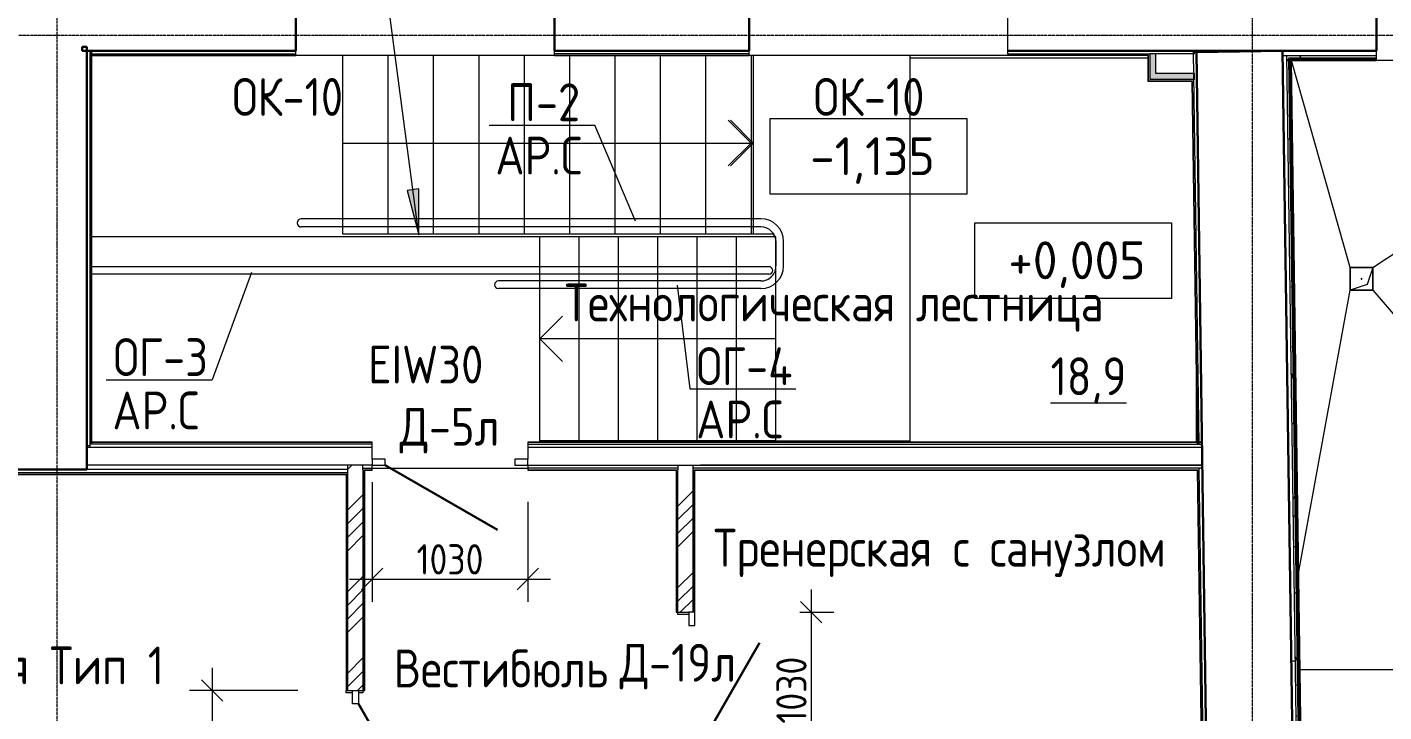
# Model space of a CAD drawing. Header units: millimetres. Extents: x 504091 to 2165846, y 135022 to 442887.
# Drawn here: x 1430500 to 1439468, y 320595 to 325120 of the extents above; entities that cross this region are included whole.
import ezdxf

# ---------------------------------------------------------------- set-up
doc = ezdxf.new("R2010")
doc.units = ezdxf.units.MM
doc.linetypes.add('ADSK_Линия сетки', pattern=[25, 20, -2.5, 0, -2.5])
doc.linetypes.add('осеваяX2', pattern=[4, 2.5, -0.5, 0.5, -0.5])
doc.layers.get('Defpoints').update_dxf_attribs({"color": 255})
for name, color, linetype, lineweight in [('Аннотация', 7, 'Continuous', 9), ('Двери', 7, 'Continuous', 20), ('Лестницы', 7, 'Continuous', 18), ('Марки дверей', 7, 'Continuous', 20), ('Марки окон', 7, 'Continuous', 20), ('Марки помещений', 7, 'Continuous', 20), ('Обобщенные модели', 7, 'Continuous', 18), ('Оси', 165, 'осеваяX2', 13), ('отметки', 7, 'Continuous', 20), ('Перекрытие', 7, 'Continuous', 18), ('размеры', 7, 'Continuous', 9), ('Стены внутренние', 7, 'Continuous', 18), ('Стены наружные', 7, 'Continuous', 18), ('Стены несущие', 7, 'Continuous', 30), ('Стены отделка', 7, 'Continuous', 30), ('Стены перегородки', 7, 'Continuous', 30), ('Стены штриховка', 7, 'Continuous', 18), ('Стрелки вверх', 7, 'Continuous', 18)]:
    doc.layers.add(name, color=color, linetype=linetype, lineweight=lineweight)
doc.layers.add('Линии', color=7, linetype='Continuous', lineweight=9, true_color=0x00a600)
doc.styles.add('GOST Common_2', font='GOST_Common.ttf', dxfattribs={"width": 0.9, "height": 200})
doc.styles.add('GOST Common_3', font='GOST_Common.ttf', dxfattribs={"height": 250})
doc.styles.add('GOST Common_4', font='GOST_Common.ttf', dxfattribs={"width": 0.9, "height": 200})
doc.dimstyles.new('ADSK_Основной_2_мм', dxfattribs={"dimscale": 304.8, "dimtxt": 201.142999, "dimasz": 0.463911, "dimexe": 0.492126, "dimexo": 0.492126, "dimgap": 0.098425, "dimtad": 1, "dimrnd": 0.01, "dimdsep": 46, "dimtxsty": 'GOST Common_4', "dimblk1": 'OBLIQUE', "dimblk2": 'OBLIQUE', "dimsah": 1, "dimcen": 0.09, "dimdle": 0.492126, "dimazin": 2, "dimtfac": 1, "dimtdec": 4, "dimtix": 1, "dimtmove": 0, "dimatfit": 3, "dimfxl": 0, "dimtvp": 1, "dimtolj": 1, "dimtzin": 0, "dimlwd": 20, "dimlwe": 20, "dimarcsym": 0})
pattern_1 = [(45, (1368096.43, 304821.34), (-269.4077, 269.4077), []), (45, (1368186.23, 304821.34), (-269.4077, 269.4077), []), (45, (1368276.04, 304821.34), (-269.4077, 269.4077), []), (45, (1368365.84, 304821.34), (-269.4077, 269.4077), [])]
pattern_2 = [(0, (1400150.29, 304821.34), (406.4, 101.6), [33.528, -271.272, 33.528, -271.272, -1625.6]), (0, (1400150.29, 304821.34), (406.4, 101.6), [-609.6, 33.528, -576.072, 33.528, -271.272, -711.2]), (0, (1400150.29, 304821.34), (406.4, 101.6), [-1524, 33.528, -169.672, 33.528, -474.472]), (120, (1400302.69, 304872.14), (-291.18818, 301.15272), [33.528, -271.272, 33.528, -271.272, -1625.6]), (120, (1400302.69, 304872.14), (-291.18818, 301.15272), [-609.6, 33.528, -576.072, 33.528, -271.272, -711.2]), (120, (1400302.69, 304872.14), (-291.18818, 301.15272), [-1524, 33.528, -169.672, 33.528, -474.472]), (240, (1400353.49, 305075.34), (-115.21182, -402.75272), [33.528, -271.272, 33.528, -271.272, -1625.6]), (240, (1400353.49, 305075.34), (-115.21182, -402.75272), [-609.6, 33.528, -576.072, 33.528, -271.272, -711.2]), (240, (1400353.49, 305075.34), (-115.21182, -402.75272), [-1524, 33.528, -169.672, 33.528, -474.472])]

# ---------------------------------------------------------------- blocks, each defined once
blk = doc.blocks.new('АС_Дверь_Однопольная_Алюминиевая - 1000х2100 алюм ост Д27л EIW30-6531411-План 1-го этажа')
at = {"layer": 'Двери'}
for p, q in [((-303, -20), (-390, -20)), ((-390, -20), (-390, -60)), ((-390, -60), (-303, -60)), ((-303, -60), (-303, -20)), ((640, -20), (553, -20)), ((553, -20), (553, -60)), ((553, -60), (640, -60)), ((640, -60), (640, -20))]:
    blk.add_line(p, q, dxfattribs=at)
at = {"layer": 'Двери', "lineweight": 30}
blk.add_line((-303, -60), (438.3, -488), dxfattribs=at)
blk = doc.blocks.new('АС_Дверь_Однопольная_Алюминиевая - 1030х2200 алюм ост с мат_плёнкой Д19л-6540834-План 1-го этажа')
at = {"layer": 'Двери'}
for p, q in [((-303, -5), (-390, -5)), ((-390, -5), (-390, -45)), ((-390, -45), (-303, -45)), ((-303, -45), (-303, -5)), ((640, -5), (553, -5)), ((553, -5), (553, -45)), ((553, -45), (640, -45)), ((640, -45), (640, -5))]:
    blk.add_line(p, q, dxfattribs=at)
at = {"layer": 'Двери', "lineweight": 30}
blk.add_line((-303, -45), (438.3, -473), dxfattribs=at)
blk = doc.blocks.new('АС_Дверь_Однопольная_Алюминиевая - 1030х2200 алюм ост с мат_плёнкой Д19п-6540835-План 1-го этажа')
at = {"layer": 'Двери'}
for p, q in [((-390, -5), (-303, -5)), ((-390, -45), (-390, -5)), ((-303, -45), (-390, -45)), ((-303, -5), (-303, -45)), ((553, -5), (640, -5)), ((553, -45), (553, -5)), ((640, -45), (553, -45)), ((640, -5), (640, -45))]:
    blk.add_line(p, q, dxfattribs=at)
at = {"layer": 'Двери', "lineweight": 30}
blk.add_line((553, -45), (-188.3, -473), dxfattribs=at)
blk = doc.blocks.new('GM_Отверстие прямоугольное _в плите_ - Отверстие-1400855-План 1-го этажа')
at = {"layer": 'Обобщенные модели'}
for p, q in [((-75, -75), (-75, 75)), ((-75, 75), (75, 75)), ((75, 75), (-75, 75)), ((-75, 75), (-75, -75)), ((-75, -75), (-37.5, 37.5)), ((-37.5, 37.5), (75, 75)), ((75, 75), (75, -75)), ((75, -75), (75, 75)), ((75, -75), (-75, -75)), ((-75, -75), (75, -75))]:
    blk.add_line(p, q, dxfattribs=at)
for start, end in [(360, 180), (180, 360), (60, 165), (300, 360), (195, 270)]:
    blk.add_arc((0, 0), 2.5, start, end, dxfattribs=at)
blk = doc.blocks.new('Высотные отметки - Рамка-12095-План 1-го этажа')
at = {"layer": 'Аннотация', "lineweight": 20}
for p, q in [((-6.5, 0), (-6.5, 5)), ((-6.5, 5), (6.5, 5)), ((6.5, 5), (6.5, 0)), ((6.5, 0), (-6.5, 0))]:
    blk.add_line(p, q, dxfattribs=at)
blk = doc.blocks.new('_Oblique')
at = {"color": 0, "linetype": 'ByBlock', "lineweight": -2}
blk.add_line((-0.5, -0.5), (0.5, 0.5), dxfattribs=at)
blk = doc.blocks.new('*D2775')
at = {"layer": 'Defpoints', "color": 0, "lineweight": 20, "transparency": 16777216}
for p in [(1432780.3, 322263.5), (1433810.3, 322132.9), (1433810.3, 321473.1)]:
    blk.add_point(p, dxfattribs=at)
at = {"layer": 'размеры', "color": 0, "transparency": 16777216}
for p, q in [((1432780.3, 322113.5), (1432780.3, 321323.1)), ((1433810.3, 321982.9), (1433810.3, 321323.1)), ((1432630.3, 321473.1), (1433960.3, 321473.1))]:
    blk.add_line(p, q, dxfattribs=at)
at = {"layer": 'размеры', "color": 0, "transparency": 16777216, "xscale": 141.4, "yscale": 141.4, "zscale": 141.4, "rotation": 180}
blk.add_blockref('_Oblique', (1432780.3, 321473.1), dxfattribs=at)
at = {"layer": 'размеры', "color": 0, "transparency": 16777216, "xscale": 141.4, "yscale": 141.4, "zscale": 141.4}
blk.add_blockref('_Oblique', (1433810.3, 321473.1), dxfattribs=at)
at = {"layer": 'размеры', "color": 0, "lineweight": 20, "transparency": 16777216, "insert": (1433295.3, 321603.1), "char_height": 200, "width": 560.473, "attachment_point": 5, "style": 'GOST Common_4'}
blk.add_mtext('\\A1;1030', dxfattribs=at)
blk = doc.blocks.new('*D2776')
at = {"layer": 'Defpoints', "color": 0, "lineweight": 20, "transparency": 16777216}
for p in [(1435457.1, 321253.3), (1435457.1, 320223.3), (1435682.2, 320223.3)]:
    blk.add_point(p, dxfattribs=at)
at = {"layer": 'размеры', "color": 0, "transparency": 16777216}
for p, q in [((1435682.2, 321403.3), (1435682.2, 320073.3)), ((1435607.1, 321253.3), (1435832.2, 321253.3)), ((1435607.1, 320223.3), (1435832.2, 320223.3))]:
    blk.add_line(p, q, dxfattribs=at)
at = {"layer": 'размеры', "color": 0, "transparency": 16777216, "xscale": 141.4, "yscale": 141.4, "zscale": 141.4}
for p, rotation in [((1435682.2, 321253.3), 90), ((1435682.2, 320223.3), 270)]:
    blk.add_blockref('_Oblique', p, dxfattribs=dict(at, rotation=rotation))
at = {"layer": 'размеры', "color": 0, "lineweight": 20, "transparency": 16777216, "insert": (1435552.2, 320738.3), "char_height": 200, "width": 560.473, "attachment_point": 5, "rotation": 90, "style": 'GOST Common_4'}
blk.add_mtext('\\A1;1030', dxfattribs=at)
blk = doc.blocks.new('*D2778')
at = {"layer": 'Defpoints', "color": 0, "lineweight": 20, "transparency": 16777216}
for p in [(1432439.5, 320736.3), (1431723.1, 319706.3), (1432439.5, 319706.3)]:
    blk.add_point(p, dxfattribs=at)
at = {"layer": 'размеры', "color": 0, "transparency": 16777216}
for p, q in [((1431723.1, 320886.3), (1431723.1, 319556.3)), ((1432289.5, 320736.3), (1431573.1, 320736.3)), ((1432289.5, 319706.3), (1431573.1, 319706.3))]:
    blk.add_line(p, q, dxfattribs=at)
at = {"layer": 'размеры', "color": 0, "transparency": 16777216, "xscale": 141.4, "yscale": 141.4, "zscale": 141.4}
for p, rotation in [((1431723.1, 320736.3), 90), ((1431723.1, 319706.3), 270)]:
    blk.add_blockref('_Oblique', p, dxfattribs=dict(at, rotation=rotation))
at = {"layer": 'размеры', "color": 0, "lineweight": 20, "transparency": 16777216, "insert": (1431593.1, 320221.3), "char_height": 200, "width": 560.473, "attachment_point": 5, "rotation": 90, "style": 'GOST Common_4'}
blk.add_mtext('\\A1;1030', dxfattribs=at)
blk = doc.blocks.new('ADSK_Аннотация_Текст_сВыноской - Текст с выноской 2-3161909-План 1-го этажа')
at = {"layer": 'Аннотация', "lineweight": 20}
blk.add_line((-3.5, 0), (3.5, 0), dxfattribs=at)

msp = doc.modelspace()

# ---------------------------------------------------------------- hatches: boundary and pattern name
at = {"layer": 'Аннотация', "lineweight": 9}
msp.add_hatch(color=256, dxfattribs=at).paths.add_polyline_path([(1433089.9391, 323748.1971), (1433089.8726, 324050.7858), (1433011.5591, 324040.4581)])
at = {"layer": 'Стены внутренние'}
for points in [[(1437960.2939, 324814.4101), (1437960.2939, 324943.9101), (1437920.2939, 324943.9101), (1437920.2939, 324814.4101)], [(1438208.5447, 324774.4101), (1438211.1278, 324775.0636), (1438210.5601, 324814.4101), (1437920.2939, 324814.4101), (1437920.2939, 324774.4101), (1438201.2805, 324774.4101)]]:
    msp.add_hatch(color=256, dxfattribs=at).paths.add_polyline_path(points)
at = {"layer": 'Стены внутренние', "lineweight": 9}
h = msp.add_hatch(dxfattribs=at)
h.set_pattern_fill('FP_12', color=256, style=0, pattern_type=2)
h.set_pattern_definition(pattern_2)
h.paths.add_polyline_path([(1438931.0219, 317508.2626), (1438946.0203, 317508.479), (1438839.1577, 324916.1405), (1438824.1592, 324915.9241), (1438926.4403, 317825.8571)])
h = msp.add_hatch(dxfattribs=at)
h.set_pattern_fill('FP_12', color=256, style=0, pattern_type=2)
h.set_pattern_definition(pattern_2)
h.paths.add_polyline_path([(1441489.2939, 324917.6621), (1441495.2939, 324918.1407), (1441495.2939, 324927.6621), (1441508.2939, 324927.6621), (1441508.2939, 324932.6621), (1441100.7948, 324932.6621), (1441100.7948, 324917.6621), (1441480.2939, 324917.6621)])
h.paths.add_polyline_path([(1438955.0194, 324917.6621), (1439419.7948, 324917.6621), (1439419.7948, 324932.6621), (1438840.6575, 324932.6621), (1438840.6575, 324917.6621), (1438946.0203, 324917.6621)])
at = {"layer": 'Стены внутренние'}
h = msp.add_hatch(dxfattribs=at)
h.set_pattern_fill('ANSI34', color=256, scale=20, style=0)
h.set_pattern_definition(pattern_1)
h.paths.add_polyline_path([(1432720.2939, 322225.2818), (1432620.2939, 322225.2818), (1432620.2939, 320736.3441), (1432720.2939, 320736.3441)])
h.paths.add_polyline_path([(1432720.2939, 319706.3441), (1432620.2939, 319706.3441), (1432620.2939, 318118.8824), (1432720.2939, 318118.679), (1432720.2939, 318121.3441)])
h = msp.add_hatch(dxfattribs=at)
h.set_pattern_fill('ANSI34', color=256, scale=20, style=0)
h.set_pattern_definition(pattern_1)
h.paths.add_polyline_path([(1434901.6161, 322225.2818), (1434801.6161, 322225.2818), (1434801.6161, 321253.2815), (1434901.6161, 321253.2815)])
h.paths.add_polyline_path([(1434901.6161, 320223.2815), (1434873.6161, 320223.2815), (1434801.6161, 320223.2815), (1434801.6161, 319628.3243), (1434901.6161, 319628.3243)])

# ---------------------------------------------------------------- linework, layer by layer
at = {"layer": 'Аннотация', "lineweight": 9}
for p, q in [((1433089.9391, 323748.1971), (1432098.9394, 331262.8235)), ((1433089.8726, 324050.7858), (1433011.5591, 324040.4581)), ((1433011.5591, 324040.4581), (1433089.9391, 323748.1971)), ((1433089.9391, 323748.1971), (1433089.8726, 324050.7858))]:
    msp.add_line(p, q, dxfattribs=at)
at = {"layer": 'Аннотация', "lineweight": 20}
for p, q in [((1434522.0589, 323838.3408), (1434253.3892, 324473.2227)), ((1431982.2752, 323498.3008), (1431722.4293, 322788.8943)), ((1434796.9314, 323415.7704), (1434881.1913, 322729.3532))]:
    msp.add_line(p, q, dxfattribs=at)
at = {"layer": 'Лестницы'}
for p, q in [((1432584.9782, 324931.9101), (1432584.9782, 323754.338)), ((1432584.9782, 324931.9101), (1432584.9782, 323754.338)), ((1432884.9782, 324931.9101), (1432884.9782, 323754.338)), ((1432884.9782, 324931.9101), (1432884.9782, 323754.338)), ((1433184.9782, 324931.9101), (1433184.9782, 323754.338)), ((1433184.9782, 324931.9101), (1433184.9782, 323754.338)), ((1433484.9782, 324931.9101), (1433484.9782, 323754.338)), ((1433484.9782, 324931.9101), (1433484.9782, 323754.338)), ((1433784.9782, 324931.9101), (1433784.9782, 323754.338)), ((1433784.9782, 324931.9101), (1433784.9782, 323754.338)), ((1434084.9782, 324932.0644), (1434084.9782, 323754.338)), ((1434084.9782, 324932.0644), (1434084.9782, 323754.338)), ((1434384.9782, 324931.9101), (1434384.9782, 323754.338)), ((1434384.9782, 324931.9101), (1434384.9782, 323754.338)), ((1434684.9782, 324931.9101), (1434684.9782, 323754.338)), ((1434684.9782, 324931.9101), (1434684.9782, 323754.338)), ((1434984.9782, 324931.9101), (1434984.9782, 323754.338)), ((1434984.9782, 324931.9101), (1434984.9782, 323754.338)), ((1435284.9782, 324931.9101), (1435284.9782, 323754.338)), ((1432584.9782, 323754.338), (1432884.9782, 323754.338)), ((1432884.9782, 323754.338), (1433184.9782, 323754.338)), ((1433184.9782, 323754.338), (1433484.9782, 323754.338)), ((1433484.9782, 323754.338), (1433784.9782, 323754.338)), ((1433784.9782, 323754.338), (1434084.9782, 323754.338)), ((1434084.9782, 323754.338), (1434384.9782, 323754.338)), ((1434384.9782, 323754.338), (1434684.9782, 323754.338)), ((1434684.9782, 323754.338), (1434984.9782, 323754.338)), ((1434984.9782, 323754.338), (1435284.9782, 323754.338)), ((1435284.9782, 323754.338), (1435299.9782, 323754.338)), ((1433889.9782, 322386.9599), (1433889.9782, 323734.338)), ((1434149.9782, 323734.338), (1433889.9782, 323734.338)), ((1434409.9782, 323734.338), (1434149.9782, 323734.338)), ((1434149.9782, 322386.9599), (1434149.9782, 323734.338)), ((1434149.9782, 322386.9599), (1434149.9782, 323734.338)), ((1434669.9782, 323734.338), (1434409.9782, 323734.338)), ((1434409.9782, 322386.9599), (1434409.9782, 323734.338)), ((1434409.9782, 322386.9599), (1434409.9782, 323734.338)), ((1434929.9782, 323734.338), (1434669.9782, 323734.338)), ((1434669.9782, 322386.9599), (1434669.9782, 323734.338)), ((1434669.9782, 322386.9599), (1434669.9782, 323734.338)), ((1435189.9782, 323734.338), (1434929.9782, 323734.338)), ((1434929.9782, 322386.9599), (1434929.9782, 323734.338)), ((1434929.9782, 322386.9599), (1434929.9782, 323734.338)), ((1435449.9782, 323734.338), (1435189.9782, 323734.338)), ((1435189.9782, 322386.9599), (1435189.9782, 323734.338)), ((1435189.9782, 322386.9599), (1435189.9782, 323734.338)), ((1435449.9782, 322386.9599), (1435449.9782, 323734.338)), ((1435449.9782, 322386.9599), (1435449.9782, 323734.338)), ((1434149.9782, 322386.9599), (1433889.9782, 322386.9599)), ((1434409.9782, 322386.9599), (1434149.9782, 322386.9599)), ((1434669.9782, 322386.9599), (1434409.9782, 322386.9599)), ((1434929.9782, 322386.9599), (1434669.9782, 322386.9599)), ((1435189.9782, 322386.9599), (1434929.9782, 322386.9599)), ((1435449.9782, 322386.9599), (1435189.9782, 322386.9599))]:
    msp.add_line(p, q, dxfattribs=at)
at = {"layer": 'Линии', "color": 7, "lineweight": 18}
for p, q in [((1435350.3136, 323853.9101), (1432312.6139, 323853.9101)), ((1435350.3136, 323799.338), (1432312.6139, 323799.338)), ((1435450.209, 323547.1447), (1435450.209, 323708.9101)), ((1435500.3136, 323542.5725), (1435500.3136, 323708.9101)), ((1435405.2939, 323536.9599), (1430915.2939, 323536.9599)), ((1435405.2939, 323486.9599), (1430915.2939, 323486.9599)), ((1435350.3136, 323442.5725), (1433614.9813, 323442.5725)), ((1435350.3136, 323392.5725), (1433614.9813, 323392.5725))]:
    msp.add_line(p, q, dxfattribs=at)
for centre, radius, start, end in [((1432312.6139, 323826.6241), 27.2861, 90, 270), ((1435350.3136, 323703.9101), 150, 0, 90), ((1435350.3136, 323699.338), 100, 0, 90), ((1435350.3136, 323542.5725), 100, 270, 2.62054748), ((1435350.3136, 323542.5725), 150, 270, 0), ((1435403.5635, 323511.9599), 25, 270, 90), ((1433614.9813, 323417.5725), 25, 90, 270)]:
    msp.add_arc(centre, radius, start, end, dxfattribs=at)
at = {"layer": 'Оси', "linetype": 'ADSK_Линия сетки'}
for p, q in [((1430699.8592, 300469.847), (1430699.8592, 349044.3426)), ((1438599.8592, 300125.6614), (1438599.8592, 327246.5113)), ((1390035.5654, 325066.3441), (1456265.2939, 325066.3441))]:
    msp.add_line(p, q, dxfattribs=at)
at = {"layer": 'Перекрытие'}
for p, q in [((1435299.9782, 324931.9101), (1435299.9782, 323754.338)), ((1436334.9782, 324931.9101), (1436334.9782, 322377.2818)), ((1437908.5032, 324914.3765), (1436334.9782, 324914.3765)), ((1439245.2939, 323532.6621), (1438857.3972, 324899.6621)), ((1439395.2939, 323532.6621), (1441480.2939, 324899.6621)), ((1435299.9782, 323754.338), (1435434.9782, 323754.338)), ((1435434.9782, 323754.338), (1435434.9782, 323734.338)), ((1433889.9782, 323734.338), (1430927.2939, 323734.338)), ((1433889.9782, 322377.2818), (1433889.9782, 323734.338)), ((1438906.1258, 321521.8254), (1439245.2939, 323382.6621)), ((1439395.2939, 323382.6621), (1440654.067, 321913.2426)), ((1438228.5426, 322377.2652), (1438228.5426, 322736.3869)), ((1435449.9782, 322386.9599), (1436334.9782, 322386.9599)), ((1438267.9154, 322225.0739), (1438266.0172, 322225.0739)), ((1432780.2939, 322205.2818), (1433810.2939, 322205.2818)), ((1434801.6161, 321238.2815), (1434801.6161, 321253.2815)), ((1434873.6161, 321238.2815), (1434801.6161, 321238.2815)), ((1438881.6421, 320931.2426), (1438856.6395, 320931.2426)), ((1440075.2939, 320872.2426), (1438914.6455, 320872.2426)), ((1432608.2939, 320721.3441), (1432608.2939, 320736.3441)), ((1432650.2939, 320721.3441), (1432608.2939, 320721.3441)), ((1432720.2939, 320721.3441), (1432690.2939, 320721.3441)), ((1432720.2939, 320736.3441), (1432720.2939, 320721.3441))]:
    msp.add_line(p, q, dxfattribs=at)
at = {"layer": 'Стены внутренние'}
for p, q in [((1436982.5141, 324943.9101), (1436982.5141, 325212.6621)), ((1441099.7948, 324899.6621), (1439419.7948, 324899.6621))]:
    msp.add_line(p, q, dxfattribs=at)
at = {"layer": 'Стены наружные'}
for p, q in [((1433985.6471, 324931.9101), (1432275.6471, 324931.9101)), ((1436982.5141, 324931.9101), (1435273.3897, 324931.9101)), ((1436982.5141, 324943.9101), (1436982.5141, 324931.9101))]:
    msp.add_line(p, q, dxfattribs=at)
at = {"layer": 'Стены несущие'}
for p, q in [((1432275.6471, 324962.6621), (1432275.6471, 325212.6621)), ((1433985.6471, 325212.6621), (1433985.6471, 324962.6621)), ((1435273.3897, 324962.6621), (1435273.3897, 325212.6621)), ((1439419.7948, 324962.6621), (1439419.7948, 325212.6621)), ((1430895.2939, 324990.7951), (1430863.7092, 324990.7951)), ((1430863.7092, 324990.7951), (1430863.7965, 324962.6621)), ((1430863.7965, 324962.6621), (1431012.2162, 324962.6621)), ((1430895.2939, 322195.7951), (1430895.2939, 324990.7951)), ((1431012.2162, 324962.6621), (1431012.2162, 324963.9101)), ((1431012.2162, 324963.9101), (1432238.8231, 324963.9101)), ((1432275.6471, 324962.6621), (1432238.8231, 324962.6621)), ((1435273.3897, 324962.6621), (1433985.6471, 324962.6621)), ((1438215.2939, 324963.9101), (1436982.5141, 324963.9101)), ((1438215.2939, 324962.6621), (1438215.2939, 324963.9101)), ((1439419.7948, 324962.6621), (1438215.2939, 324962.6621)), ((1438798.4833, 324962.5984), (1438228.5426, 324954.3765)), ((1438228.5426, 324954.3765), (1438327.3187, 318107.2731)), ((1438906.5424, 317472.0006), (1438798.4833, 324962.5984)), ((1417962.6907, 322195.7951), (1430895.2939, 322195.7951))]:
    msp.add_line(p, q, dxfattribs=at)
at = {"layer": 'Стены отделка', "lineweight": 9}
for p, q in [((1430915.2939, 324962.6621), (1430915.2939, 322345.2818)), ((1430915.2939, 324931.9101), (1432275.6471, 324931.9101)), ((1430927.2939, 322365.2818), (1430927.2939, 324962.6621)), ((1431012.2162, 324962.6621), (1432238.8231, 324962.6621)), ((1432275.6471, 324931.9101), (1432275.6471, 324962.6621)), ((1433985.6471, 324931.9101), (1433985.6471, 324962.6621)), ((1433985.6471, 324943.9101), (1433986.6471, 324943.9101)), ((1433985.6471, 324931.9101), (1435273.3897, 324931.9101)), ((1435273.3897, 324931.9101), (1435273.3897, 324962.6621)), ((1438215.2939, 324962.6621), (1436982.5141, 324962.6621)), ((1437908.2939, 324931.9101), (1436982.5141, 324931.9101)), ((1437908.2939, 324931.9101), (1437908.2939, 324764.4101)), ((1437920.2939, 324943.9101), (1437920.2939, 324774.4101)), ((1438215.2939, 324943.9101), (1437920.2939, 324943.9101)), ((1437960.2939, 324814.4101), (1437960.2939, 324943.9101)), ((1438228.5426, 324954.3765), (1438208.5447, 324954.088)), ((1438208.5447, 324954.088), (1438245.9027, 322364.9933)), ((1438215.2939, 324943.9101), (1438215.2939, 324962.6621)), ((1438265.9006, 322365.2818), (1438228.5426, 324954.3765)), ((1438798.4824, 324932.6621), (1438840.6575, 324932.6621)), ((1438823.9178, 324932.6621), (1438931.0219, 317508.2626)), ((1439419.7948, 324899.6621), (1439419.7948, 324962.6621)), ((1438215.2939, 324814.4101), (1437960.2939, 324814.4101)), ((1438215.2939, 324774.4101), (1438215.2939, 324814.4101)), ((1438857.3972, 324899.6621), (1439419.7948, 324899.6621)), ((1438964.0184, 317508.7386), (1438857.3972, 324899.6621)), ((1437910.2939, 324762.4101), (1438199.3091, 324762.4101)), ((1438215.2939, 324774.4101), (1437920.2939, 324774.4101)), ((1438199.3091, 324762.4101), (1438233.8973, 322365.2818)), ((1430895.2939, 322355.2818), (1430915.2939, 322355.2818)), ((1432780.2939, 322377.2818), (1430915.2939, 322377.2818)), ((1432780.2939, 322345.2818), (1432780.2939, 322377.2818)), ((1433810.2939, 322377.2818), (1433810.2939, 322345.2818)), ((1438265.7197, 322377.2818), (1433810.2939, 322377.2818)), ((1433810.2939, 322365.2818), (1433895.2939, 322365.2818)), ((1433810.2939, 322345.2818), (1433810.2939, 322345.2818)), ((1438245.9027, 322364.9933), (1438265.9006, 322365.2818)), ((1438267.9124, 322365.2818), (1438265.8928, 322365.2818)), ((1438267.9124, 322345.2818), (1438267.9124, 322365.2818)), ((1432720.2939, 322195.2818), (1432720.2939, 322225.2818)), ((1432780.2939, 322193.2818), (1432780.2939, 322225.2818)), ((1433810.2939, 322225.2818), (1433810.2939, 322193.2818)), ((1434801.6161, 322225.2818), (1434801.6161, 322195.2818)), ((1438266.0172, 322225.0739), (1434951.6161, 322225.0739)), ((1438266.0172, 322205.0739), (1438266.0172, 322225.0739)), ((1432620.2939, 322175.7951), (1424602.7939, 322175.7951)), ((1427915.2939, 322163.7951), (1432608.2939, 322163.7951)), ((1432620.2939, 322195.7951), (1430895.2939, 322195.7951)), ((1432608.2939, 322163.7951), (1432608.2939, 320736.3441)), ((1432732.2939, 322193.2818), (1432780.2939, 322193.2818)), ((1432732.2939, 320736.3441), (1432732.2939, 322193.2818)), ((1433895.2939, 322205.2818), (1433810.2939, 322205.2818)), ((1433810.2939, 322193.2818), (1434789.6161, 322193.2818)), ((1434789.6161, 322193.2818), (1434789.6161, 321253.2815)), ((1438266.0172, 322205.0739), (1434901.6161, 322205.0739)), ((1434913.6161, 321253.2815), (1434913.6161, 322193.0739)), ((1434913.6161, 322193.0739), (1438234.7859, 322193.0739)), ((1438234.7859, 322193.0739), (1438272.6024, 319640.3243)), ((1438307.3968, 318101.7122), (1438246.6095, 322205.0739)), ((1438266.6117, 322205.0739), (1438246.6139, 322204.7776)), ((1438327.3946, 318102.0084), (1438266.6117, 322205.0739)), ((1434789.6161, 321253.2815), (1434881.6161, 321253.2815)), ((1432608.2939, 320736.3441), (1432650.2939, 320736.3441)), ((1432690.2939, 320736.3441), (1432732.2939, 320736.3441))]:
    msp.add_line(p, q, dxfattribs=at)
at = {"layer": 'Стены перегородки', "lineweight": 18}
for p, q in [((1430895.2939, 322345.2818), (1432780.2939, 322345.2818)), ((1432780.2939, 322265.2818), (1432780.2939, 322345.2818)), ((1433810.2939, 322345.2818), (1433810.2939, 322265.2818)), ((1433810.2939, 322345.2818), (1438267.9124, 322345.2818)), ((1438267.9124, 322225.2818), (1438267.9124, 322345.2818)), ((1432780.2939, 322225.2818), (1430895.2939, 322225.2818)), ((1433810.2939, 322225.2818), (1438267.9124, 322225.2818))]:
    msp.add_line(p, q, dxfattribs=at)
at = {"layer": 'Стены штриховка'}
for p, q in [((1430915.2939, 324943.9101), (1432275.6471, 324943.9101)), ((1430915.2939, 324933.9101), (1432275.6471, 324933.9101)), ((1430925.2939, 322365.2818), (1430925.2939, 324962.6621)), ((1433985.6471, 324933.9101), (1435273.3897, 324933.9101)), ((1435273.3897, 324943.9101), (1433986.6471, 324943.9101)), ((1436982.5141, 324943.9101), (1437920.2939, 324943.9101)), ((1436982.5141, 324933.9101), (1437910.2939, 324933.9101)), ((1437910.2939, 324933.9101), (1437910.2939, 324762.4101)), ((1438839.1357, 324917.6621), (1439419.7948, 324917.6621)), ((1438946.0203, 317508.479), (1438839.1357, 324917.6621)), ((1438840.6575, 324932.6621), (1439419.7948, 324932.6621)), ((1438848.2665, 324908.6621), (1439419.7948, 324908.6621)), ((1438955.0194, 317508.6088), (1438848.2665, 324908.6621)), ((1437908.2939, 324764.4101), (1438201.2805, 324764.4101)), ((1437908.2939, 324764.4101), (1437908.2939, 324762.4101)), ((1437908.2939, 324762.4101), (1437910.2939, 324762.4101)), ((1438201.2805, 324764.4101), (1438235.8975, 322365.2818)), ((1432780.2939, 322375.2818), (1430915.2939, 322375.2818)), ((1432780.2939, 322365.2818), (1430915.2939, 322365.2818)), ((1438265.7485, 322375.2818), (1433810.2939, 322375.2818)), ((1433895.2939, 322365.2818), (1438265.8928, 322365.2818)), ((1432620.2939, 320736.3441), (1432620.2939, 322225.2818)), ((1434901.6161, 321253.2815), (1434901.6161, 322225.2818)), ((1427915.2939, 322165.7951), (1432610.2939, 322165.7951)), ((1432610.2939, 322165.7951), (1432610.2939, 320736.3441)), ((1432720.2939, 322205.2818), (1432780.2939, 322205.2818)), ((1432720.2939, 322195.2818), (1432720.2939, 320736.3441)), ((1432730.2939, 322195.2818), (1432780.2939, 322195.2818)), ((1432730.2939, 320736.3441), (1432730.2939, 322195.2818)), ((1433810.2939, 322195.2818), (1434791.6161, 322195.2818)), ((1434801.6161, 322205.2818), (1433895.2939, 322205.2818)), ((1434791.6161, 322195.2818), (1434791.6161, 321253.2815)), ((1434801.6161, 321253.2815), (1434801.6161, 322195.2818)), ((1434911.6161, 321253.2815), (1434911.6161, 322195.0739)), ((1434911.6161, 322195.0739), (1438236.7565, 322195.0739)), ((1438236.7565, 322195.0739), (1438274.6323, 319638.3243))]:
    msp.add_line(p, q, dxfattribs=at)
at = {"layer": 'Стрелки вверх'}
for p, q in [((1435284.9782, 324354.338), (1435134.9782, 324504.338)), ((1435299.9782, 324354.338), (1435149.9782, 324504.338)), ((1432584.9782, 324354.338), (1432884.9782, 324354.338)), ((1432884.9782, 324354.338), (1433184.9782, 324354.338)), ((1433184.9782, 324354.338), (1433484.9782, 324354.338)), ((1433484.9782, 324354.338), (1433784.9782, 324354.338)), ((1433784.9782, 324354.338), (1434084.9782, 324354.338)), ((1434084.9782, 324354.338), (1434384.9782, 324354.338)), ((1434384.9782, 324354.338), (1434684.9782, 324354.338)), ((1434684.9782, 324354.338), (1434984.9782, 324354.338)), ((1434984.9782, 324354.338), (1435284.9782, 324354.338)), ((1435284.9782, 324354.338), (1435134.9782, 324204.338)), ((1435299.9782, 324354.338), (1435149.9782, 324204.338)), ((1435284.9782, 324354.338), (1435299.9782, 324354.338)), ((1433889.9782, 323060.6489), (1434039.9782, 323210.6489)), ((1434149.9782, 323060.6489), (1433889.9782, 323060.6489)), ((1433889.9782, 323060.6489), (1434039.9782, 322910.6489)), ((1434409.9782, 323060.6489), (1434149.9782, 323060.6489)), ((1434669.9782, 323060.6489), (1434409.9782, 323060.6489)), ((1434929.9782, 323060.6489), (1434669.9782, 323060.6489)), ((1435189.9782, 323060.6489), (1434929.9782, 323060.6489)), ((1435449.9782, 323060.6489), (1435189.9782, 323060.6489))]:
    msp.add_line(p, q, dxfattribs=at)

# ---------------------------------------------------------------- block references
at = {"layer": 'Аннотация', "lineweight": 20, "xscale": 100, "yscale": 100, "zscale": 100}
for p in [(1433903.3892, 324473.2227), (1431372.4293, 322788.8943), (1435231.1913, 322729.3532)]:
    msp.add_blockref('ADSK_Аннотация_Текст_сВыноской - Текст с выноской 2-3161909-План 1-го этажа', p, dxfattribs=at)
at = {"layer": 'Двери'}
msp.add_blockref('АС_Дверь_Однопольная_Алюминиевая - 1000х2100 алюм ост Д27л EIW30-6531411-План 1-го этажа', (1433170.2939, 322285.2818), dxfattribs=at)
at = {"layer": 'Двери', "rotation": 89.9999999999999}
for name, p in [('АС_Дверь_Однопольная_Алюминиевая - 1030х2200 алюм ост с мат_плёнкой Д19л-6540834-План 1-го этажа', (1434868.6161, 320613.2815)), ('АС_Дверь_Однопольная_Алюминиевая - 1030х2200 алюм ост с мат_плёнкой Д19п-6540835-План 1-го этажа', (1432645.2939, 320096.3441))]:
    msp.add_blockref(name, p, dxfattribs=at)
at = {"layer": 'Обобщенные модели', "rotation": 180}
msp.add_blockref('GM_Отверстие прямоугольное _в плите_ - Отверстие-1400855-План 1-го этажа', (1439320.2939, 323457.6621), dxfattribs=at)
at = {"layer": 'отметки', "lineweight": 20, "xscale": 99.99999999999993, "yscale": 99.99999999999993, "zscale": 99.99999999999993}
for p in [(1436061.9584, 324015.4767), (1437414.0504, 323327.4921)]:
    msp.add_blockref('Высотные отметки - Рамка-12095-План 1-го этажа', p, dxfattribs=at)

# ---------------------------------------------------------------- texts
at = {"layer": 'Аннотация', "lineweight": 9, "char_height": 250, "line_spacing_factor": 1.022766, "style": 'GOST Common_2'}
for s, insert, width, attachment_point in [('\\pt1143,2286,3429,4572,5715,6858,8001,9144,10287,11430,12573,13716,14859,16002,17145,18288,19431,20574,21717,22860,24003,25146,26289,27432,28575,29718,30861,32004,33147,34290,35433,36576;П-2', (1433914.6425, 324623.5838), 505.8, 5), ('\\pt1143,2286,3429,4572,5715,6858,8001,9144,10287,11430,12573,13716,14859,16002,17145,18288,19431,20574,21717,22860,24003,25146,26289,27432,28575,29718,30861,32004,33147,34290,35433,36576;АР.С', (1433883.3925, 324396.2647), 612.9, 2), ('\\pt1143,2286,3429,4572,5715,6858,8001,9144,10287,11430,12573,13716,14859,16002,17145,18288,19431,20574,21717,22860,24003,25146,26289,27432,28575,29718,30861,32004,33147,34290,35433,36576;ОГ-3', (1431383.2325, 322939.2554), 666.9, 5), ('\\pt1143,2286,3429,4572,5715,6858,8001,9144,10287,11430,12573,13716,14859,16002,17145,18288,19431,20574,21717,22860,24003,25146,26289,27432,28575,29718,30861,32004,33147,34290,35433,36576;ОГ-4', (1435241.9945, 322879.7142), 684.9, 5), ('\\pt1143,2286,3429,4572,5715,6858,8001,9144,10287,11430,12573,13716,14859,16002,17145,18288,19431,20574,21717,22860,24003,25146,26289,27432,28575,29718,30861,32004,33147,34290,35433,36576;АР.С', (1431352.4325, 322711.9363), 612.9, 2), ('\\pt1143,2286,3429,4572,5715,6858,8001,9144,10287,11430,12573,13716,14859,16002,17145,18288,19431,20574,21717,22860,24003,25146,26289,27432,28575,29718,30861,32004,33147,34290,35433,36576;АР.С', (1435211.1945, 322652.3952), 612.9, 2)]:
    msp.add_mtext(s, dxfattribs=dict(at, insert=insert, width=width, attachment_point=attachment_point))
at = {"layer": 'Аннотация', "color": 1, "lineweight": 9, "true_color": 0xff0000, "insert": (1432755.1705, 323015.218), "char_height": 250, "width": 811.737, "attachment_point": 1, "line_spacing_factor": 1.022766, "style": 'GOST Common_2'}
msp.add_mtext('\\pt360,720,1080,1440,1800,2160,2520,2880,3240,3600,3960,4320,4680,5040,5400,5760,6120,6480,6840,7200,7560,7920,8280,8640,9000,9360,9720,10080,10440,10800,11160,11520;EIW30', dxfattribs=at)
at = {"layer": 'Марки дверей', "lineweight": 9, "char_height": 250, "attachment_point": 5, "line_spacing_factor": 1.022766, "style": 'GOST Common_2'}
for s, insert, width in [('\\pt450,900,1350,1800,2250,2700,3150,3600,4050,4500,4950,5400,5850,6300,6750,7200,7650,8100,8550,9000,9450,9900,10350,10800,11250,11700,12150,12600,13050,13500,13950,14400;Д-5л', (1433291.6865, 322453.5096), 690.3), ('\\pt450,900,1350,1800,2250,2700,3150,3600,4050,4500,4950,5400,5850,6300,6750,7200,7650,8100,8550,9000,9450,9900,10350,10800,11250,11700,12150,12600,13050,13500,13950,14400;Д-19л', (1434801.3946, 320893.9151), 803.7)]:
    msp.add_mtext(s, dxfattribs=dict(at, insert=insert, width=width))
at = {"layer": 'Марки окон', "lineweight": 9, "char_height": 250, "width": 797.4, "attachment_point": 5, "line_spacing_factor": 1.022766, "style": 'GOST Common_2'}
for insert in [(1432222.4959, 324658.3457), (1436064.9187, 324658.3457)]:
    msp.add_mtext('\\pt450,900,1350,1800,2250,2700,3150,3600,4050,4500,4950,5400,5850,6300,6750,7200,7650,8100,8550,9000,9450,9900,10350,10800,11250,11700,12150,12600,13050,13500,13950,14400;ОК-10', dxfattribs=dict(at, insert=insert))
at = {"layer": 'Марки помещений', "lineweight": 9, "char_height": 250, "attachment_point": 5, "line_spacing_factor": 1.022766, "style": 'GOST Common_2'}
for s, insert, width in [('\\pt450,900,1350,1800,2250,2700,3150,3600,4050,4500,4950,5400,5850,6300,6750,7200,7650,8100,8550,9000,9450,9900,10350,10800,11250,11700,12150,12600,13050,13500,13950,14400;Технологическая лестница', (1435835.2928, 323266.3238), 3845.7), ('\\pt450,900,1350,1800,2250,2700,3150,3600,4050,4500,4950,5400,5850,6300,6750,7200,7650,8100,8550,9000,9450,9900,10350,10800,11250,11700,12150,12600,13050,13500,13950,14400;{\\L18,9}', (1437515.727, 322783.7183), 518.4), ('\\pt450,900,1350,1800,2250,2700,3150,3600,4050,4500,4950,5400,5850,6300,6750,7200,7650,8100,8550,9000,9450,9900,10350,10800,11250,11700,12150,12600,13050,13500,13950,14400;Тренерская с санузлом', (1436532.1946, 321645.6916), 3203.1), ('\\pt450,900,1350,1800,2250,2700,3150,3600,4050,4500,4950,5400,5850,6300,6750,7200,7650,8100,8550,9000,9450,9900,10350,10800,11250,11700,12150,12600,13050,13500,13950,14400;Раздевальная Тип 1', (1430039.1332, 320882.0792), 2762.1), ('\\pt450,900,1350,1800,2250,2700,3150,3600,4050,4500,4950,5400,5850,6300,6750,7200,7650,8100,8550,9000,9450,9900,10350,10800,11250,11700,12150,12600,13050,13500,13950,14400;Вестибюль', (1433633.2428, 320882.0792), 1530)]:
    msp.add_mtext(s, dxfattribs=dict(at, insert=insert, width=width))
at = {"layer": 'отметки', "lineweight": 20, "char_height": 250, "attachment_point": 1, "line_spacing_factor": 1.022761, "style": 'GOST Common_3'}
for s, insert, width in [('-1,135', (1435676.0243, 324392.1838), 926.242019), ('+0,005', (1436985.3743, 323704.1992), 1028.822569)]:
    msp.add_mtext(s, dxfattribs=dict(at, insert=insert, width=width))

# ---------------------------------------------------------------- dimensions: what is measured, and where the dimension line sits
at = {"layer": 'размеры', "lineweight": 20}
dim = msp.add_linear_dim(base=(1433810.2939, 321473.0965), p1=(1432780.2939, 322263.5195), p2=(1433810.2939, 322132.9246), dimstyle='ADSK_Основной_2_мм', override={"dimpost": '<>', "dimfxl": 1038.246129, "dimlwd": 65535, "dimlwe": 65535}, dxfattribs=at)
dim.commit()
dim.dimension.update_dxf_attribs({"geometry": '*D2775', "text_midpoint": (1433295.2939, 321603.0965)})
for base, p1, p2, picture, middle in [((1435682.1756, 320223.2815), (1435457.0669, 321253.2815), (1435457.0669, 320223.2815), '*D2776', (1435552.1756, 320738.2815)), ((1431723.0885, 319706.3441), (1432439.4574, 320736.3441), (1432439.4574, 319706.3441), '*D2778', (1431593.0885, 320221.3441))]:
    dim = msp.add_linear_dim(base=base, p1=p1, p2=p2, angle=90, dimstyle='ADSK_Основной_2_мм', override={"dimpost": '<>', "dimfxl": 1030, "dimlwd": 65535, "dimlwe": 65535}, dxfattribs=at)
    dim.commit()
    dim.dimension.update_dxf_attribs({"geometry": picture, "text_midpoint": middle})

doc.saveas('drawing.dxf')
